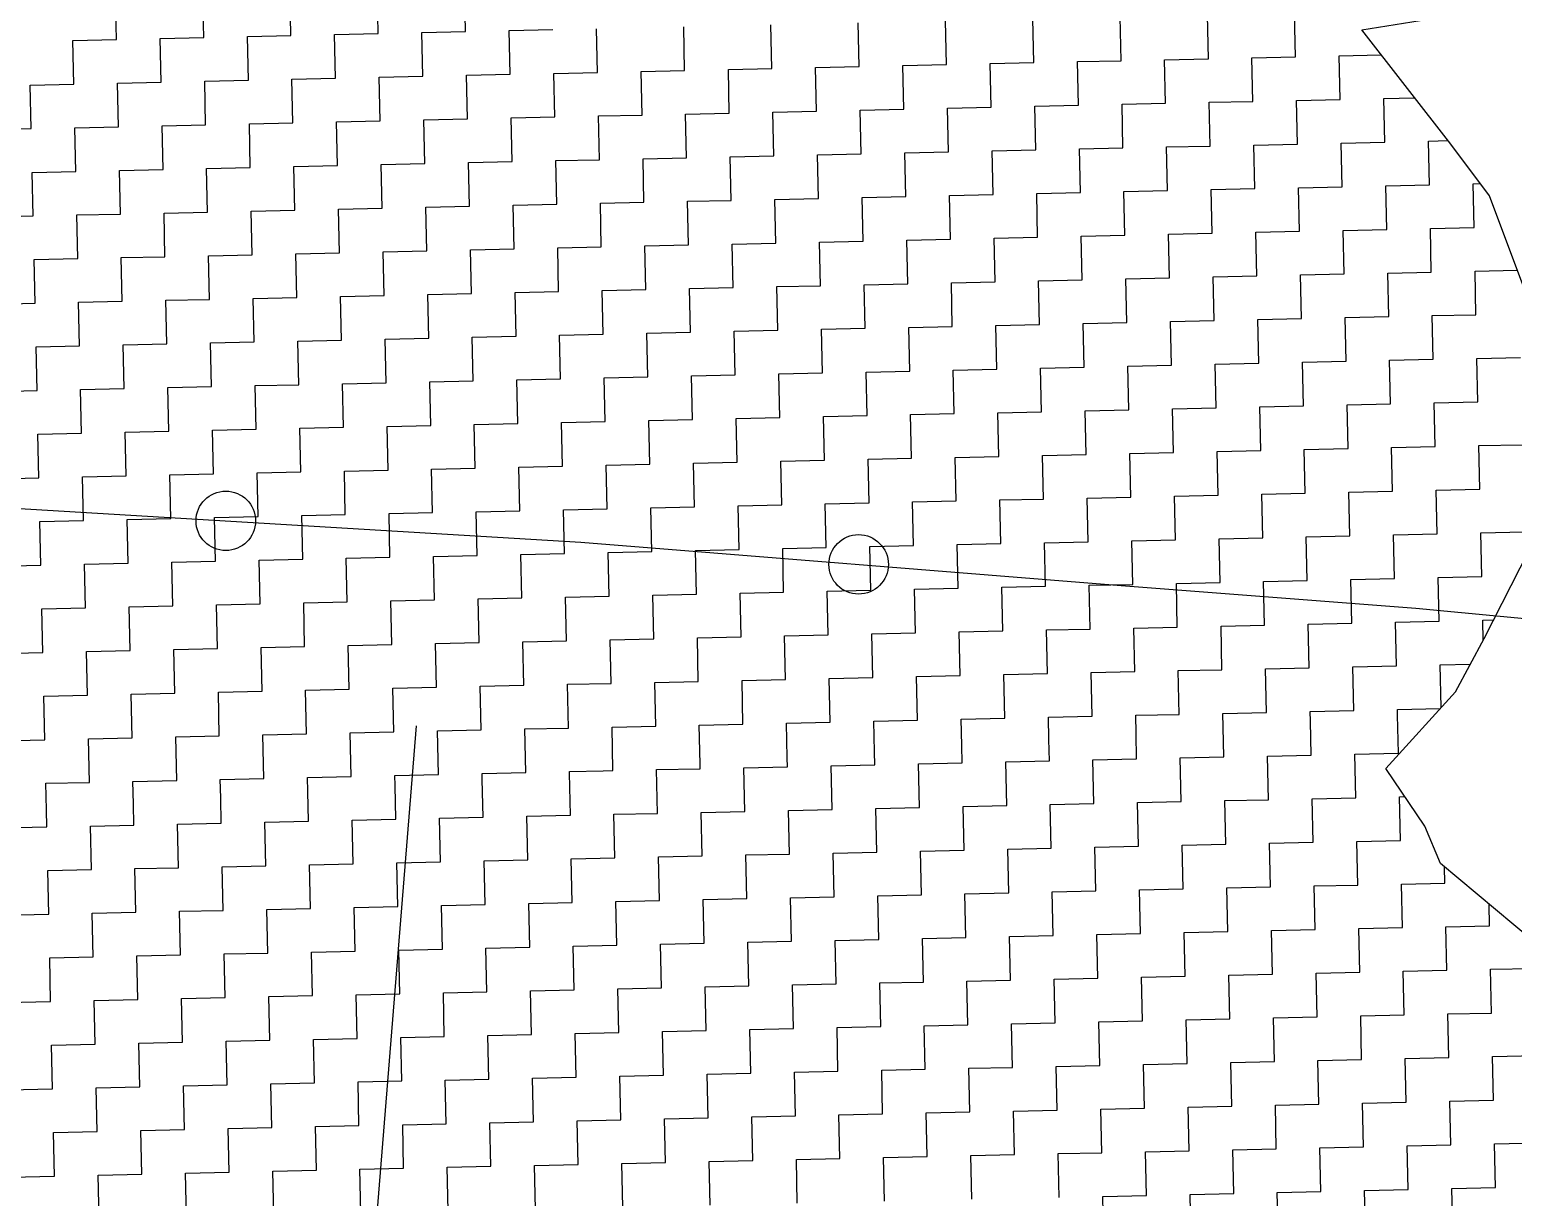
# Model space of a CAD drawing. Header units: metres. Extents: x 281463 to 283423, y 2096851 to 2099007.
# Drawn here: x 282570.1 to 282778.6, y 2097641.9 to 2097806 of the extents above; entities that cross this region are included whole.
import ezdxf

# ---------------------------------------------------------------- set-up
doc = ezdxf.new("R2010")
doc.units = ezdxf.units.M
doc.layers.add('POLY_HATCH', color=12, linetype='Continuous')
doc.layers.add('POLY_PARCEL', color=6, linetype='Continuous')

msp = doc.modelspace()

# ---------------------------------------------------------------- linework, layer by layer
msp.add_lwpolyline([(282607.57, 2097498.37), (282624.51, 2097708.14)])
for centre in [(282597.69, 2097736.94), (282686.63, 2097730.82)]:
    msp.add_circle(centre, 4.18)
at = {"layer": 'POLY_HATCH', "linetype": 'Continuous'}
for p, q in [((282582.32, 2097804.58), (282582.19, 2097810.72)), ((282594.59, 2097804.86), (282594.45, 2097810.99)), ((282606.85, 2097805.13), (282606.72, 2097811.27)), ((282619.12, 2097805.41), (282618.98, 2097811.54)), ((282631.39, 2097805.68), (282631.25, 2097811.81)), ((282735.78, 2097801.88), (282735.64, 2097808.01)), ((282748.04, 2097802.15), (282747.9, 2097808.28)), ((282637.52, 2097805.82), (282643.65, 2097805.96)), ((282637.65, 2097799.69), (282637.52, 2097805.82)), ((282649.92, 2097799.96), (282649.78, 2097806.09)), ((282662.18, 2097800.23), (282662.05, 2097806.37)), ((282674.45, 2097800.51), (282674.31, 2097806.64)), ((282686.71, 2097800.78), (282686.58, 2097806.91)), ((282698.98, 2097801.06), (282698.84, 2097807.19)), ((282711.25, 2097801.33), (282711.11, 2097807.46)), ((282723.51, 2097801.6), (282723.37, 2097807.74)), ((282576.19, 2097804.45), (282582.32, 2097804.58)), ((282576.33, 2097798.32), (282576.19, 2097804.45)), ((282588.46, 2097804.72), (282594.59, 2097804.86)), ((282588.59, 2097798.59), (282588.46, 2097804.72)), ((282600.72, 2097805), (282606.85, 2097805.13)), ((282600.86, 2097798.86), (282600.72, 2097805)), ((282612.99, 2097805.27), (282619.12, 2097805.41)), ((282613.12, 2097799.14), (282612.99, 2097805.27)), ((282625.25, 2097805.54), (282631.39, 2097805.68)), ((282625.39, 2097799.41), (282625.25, 2097805.54)), ((282717.38, 2097801.47), (282723.51, 2097801.6)), ((282729.64, 2097801.74), (282735.78, 2097801.88)), ((282729.78, 2097795.61), (282729.64, 2097801.74)), ((282741.91, 2097802.02), (282748.04, 2097802.15)), ((282742.04, 2097795.88), (282741.91, 2097802.02)), ((282754.17, 2097802.29), (282760.08, 2097802.42)), ((282754.31, 2097796.16), (282754.17, 2097802.29)), ((282631.52, 2097799.55), (282637.65, 2097799.69)), ((282631.66, 2097793.42), (282631.52, 2097799.55)), ((282643.79, 2097799.82), (282649.92, 2097799.96)), ((282643.92, 2097793.69), (282643.79, 2097799.82)), ((282656.05, 2097800.1), (282662.18, 2097800.23)), ((282656.19, 2097793.96), (282656.05, 2097800.1)), ((282668.32, 2097800.37), (282674.45, 2097800.51)), ((282668.45, 2097794.24), (282668.32, 2097800.37)), ((282680.58, 2097800.65), (282686.71, 2097800.78)), ((282680.72, 2097794.51), (282680.58, 2097800.65)), ((282692.85, 2097800.92), (282698.98, 2097801.06)), ((282692.98, 2097794.79), (282692.85, 2097800.92)), ((282705.11, 2097801.19), (282711.25, 2097801.33)), ((282705.25, 2097795.06), (282705.11, 2097801.19)), ((282717.51, 2097795.33), (282717.38, 2097801.47)), ((282570.2, 2097798.18), (282576.33, 2097798.32)), ((282570.33, 2097792.05), (282570.2, 2097798.18)), ((282582.46, 2097798.45), (282588.59, 2097798.59)), ((282582.6, 2097792.32), (282582.46, 2097798.45)), ((282594.73, 2097798.73), (282600.86, 2097798.86)), ((282594.86, 2097792.59), (282594.73, 2097798.73)), ((282606.99, 2097799), (282613.12, 2097799.14)), ((282607.13, 2097792.87), (282606.99, 2097799)), ((282619.26, 2097799.27), (282625.39, 2097799.41)), ((282619.39, 2097793.14), (282619.26, 2097799.27)), ((282711.38, 2097795.2), (282717.51, 2097795.33)), ((282723.65, 2097795.47), (282729.78, 2097795.61)), ((282723.78, 2097789.34), (282723.65, 2097795.47)), ((282735.91, 2097795.75), (282742.04, 2097795.88)), ((282736.05, 2097789.61), (282735.91, 2097795.75)), ((282748.18, 2097796.02), (282754.31, 2097796.16)), ((282748.31, 2097789.89), (282748.18, 2097796.02)), ((282760.44, 2097796.29), (282764.77, 2097796.39)), ((282760.58, 2097790.16), (282760.44, 2097796.29)), ((282625.53, 2097793.28), (282631.66, 2097793.42)), ((282625.66, 2097787.15), (282625.53, 2097793.28)), ((282637.79, 2097793.55), (282643.92, 2097793.69)), ((282637.93, 2097787.42), (282637.79, 2097793.55)), ((282650.06, 2097793.83), (282656.19, 2097793.96)), ((282650.19, 2097787.69), (282650.06, 2097793.83)), ((282662.32, 2097794.1), (282668.45, 2097794.24)), ((282662.46, 2097787.97), (282662.32, 2097794.1)), ((282674.59, 2097794.38), (282680.72, 2097794.51)), ((282674.72, 2097788.24), (282674.59, 2097794.38)), ((282686.85, 2097794.65), (282692.98, 2097794.79)), ((282686.99, 2097788.52), (282686.85, 2097794.65)), ((282699.12, 2097794.92), (282705.25, 2097795.06)), ((282699.25, 2097788.79), (282699.12, 2097794.92)), ((282711.52, 2097789.07), (282711.38, 2097795.2)), ((282564.2, 2097791.91), (282570.33, 2097792.05)), ((282576.47, 2097792.18), (282582.6, 2097792.32)), ((282576.6, 2097786.05), (282576.47, 2097792.18)), ((282588.73, 2097792.46), (282594.86, 2097792.59)), ((282588.87, 2097786.32), (282588.73, 2097792.46)), ((282601, 2097792.73), (282607.13, 2097792.87)), ((282601.13, 2097786.6), (282601, 2097792.73)), ((282613.26, 2097793.01), (282619.39, 2097793.14)), ((282613.4, 2097786.87), (282613.26, 2097793.01)), ((282717.65, 2097789.2), (282723.78, 2097789.34)), ((282717.79, 2097783.07), (282717.65, 2097789.2)), ((282729.92, 2097789.48), (282736.05, 2097789.61)), ((282730.05, 2097783.34), (282729.92, 2097789.48)), ((282742.18, 2097789.75), (282748.31, 2097789.89)), ((282742.32, 2097783.62), (282742.18, 2097789.75)), ((282754.45, 2097790.02), (282760.58, 2097790.16)), ((282754.58, 2097783.89), (282754.45, 2097790.02)), ((282766.71, 2097790.3), (282769.46, 2097790.36)), ((282766.85, 2097784.17), (282766.71, 2097790.3)), ((282619.53, 2097787.01), (282625.66, 2097787.15)), ((282619.67, 2097780.88), (282619.53, 2097787.01)), ((282631.8, 2097787.28), (282637.93, 2097787.42)), ((282631.93, 2097781.15), (282631.8, 2097787.28)), ((282644.06, 2097787.56), (282650.19, 2097787.69)), ((282644.2, 2097781.43), (282644.06, 2097787.56)), ((282656.33, 2097787.83), (282662.46, 2097787.97)), ((282656.46, 2097781.7), (282656.33, 2097787.83)), ((282668.59, 2097788.11), (282674.72, 2097788.24)), ((282668.73, 2097781.97), (282668.59, 2097788.11)), ((282680.86, 2097788.38), (282686.99, 2097788.52)), ((282680.99, 2097782.25), (282680.86, 2097788.38)), ((282693.12, 2097788.65), (282699.25, 2097788.79)), ((282693.26, 2097782.52), (282693.12, 2097788.65)), ((282705.39, 2097788.93), (282711.52, 2097789.07)), ((282705.52, 2097782.8), (282705.39, 2097788.93)), ((282570.47, 2097785.91), (282576.6, 2097786.05)), ((282570.61, 2097779.78), (282570.47, 2097785.91)), ((282582.74, 2097786.19), (282588.87, 2097786.32)), ((282582.87, 2097780.05), (282582.74, 2097786.19)), ((282595, 2097786.46), (282601.13, 2097786.6)), ((282595.14, 2097780.33), (282595, 2097786.46)), ((282607.27, 2097786.74), (282613.4, 2097786.87)), ((282607.4, 2097780.6), (282607.27, 2097786.74)), ((282711.66, 2097782.93), (282717.79, 2097783.07)), ((282711.79, 2097776.8), (282711.66, 2097782.93)), ((282723.92, 2097783.21), (282730.05, 2097783.34)), ((282724.06, 2097777.07), (282723.92, 2097783.21)), ((282736.19, 2097783.48), (282742.32, 2097783.62)), ((282736.32, 2097777.35), (282736.19, 2097783.48)), ((282748.45, 2097783.75), (282754.58, 2097783.89)), ((282748.59, 2097777.62), (282748.45, 2097783.75)), ((282760.72, 2097784.03), (282766.85, 2097784.17)), ((282760.85, 2097777.9), (282760.72, 2097784.03)), ((282772.98, 2097784.3), (282773.99, 2097784.33)), ((282773.12, 2097778.17), (282772.98, 2097784.3)), ((282613.54, 2097780.74), (282619.67, 2097780.88)), ((282613.67, 2097774.61), (282613.54, 2097780.74)), ((282625.8, 2097781.01), (282631.93, 2097781.15)), ((282625.94, 2097774.88), (282625.8, 2097781.01)), ((282638.07, 2097781.29), (282644.2, 2097781.43)), ((282638.2, 2097775.16), (282638.07, 2097781.29)), ((282650.33, 2097781.56), (282656.46, 2097781.7)), ((282650.47, 2097775.43), (282650.33, 2097781.56)), ((282662.6, 2097781.84), (282668.73, 2097781.97)), ((282662.73, 2097775.7), (282662.6, 2097781.84)), ((282674.86, 2097782.11), (282680.99, 2097782.25)), ((282675, 2097775.98), (282674.86, 2097782.11)), ((282687.13, 2097782.38), (282693.26, 2097782.52)), ((282687.26, 2097776.25), (282687.13, 2097782.38)), ((282699.39, 2097782.66), (282705.52, 2097782.8)), ((282699.53, 2097776.53), (282699.39, 2097782.66)), ((282564.48, 2097779.64), (282570.61, 2097779.78)), ((282576.74, 2097779.92), (282582.87, 2097780.05)), ((282576.88, 2097773.79), (282576.74, 2097779.92)), ((282589.01, 2097780.19), (282595.14, 2097780.33)), ((282589.14, 2097774.06), (282589.01, 2097780.19)), ((282601.27, 2097780.47), (282607.4, 2097780.6)), ((282601.41, 2097774.33), (282601.27, 2097780.47)), ((282705.66, 2097776.66), (282711.79, 2097776.8)), ((282705.8, 2097770.53), (282705.66, 2097776.66)), ((282717.93, 2097776.94), (282724.06, 2097777.07)), ((282718.06, 2097770.8), (282717.93, 2097776.94)), ((282730.19, 2097777.21), (282736.32, 2097777.35)), ((282730.33, 2097771.08), (282730.19, 2097777.21)), ((282742.46, 2097777.49), (282748.59, 2097777.62)), ((282742.59, 2097771.35), (282742.46, 2097777.49)), ((282754.72, 2097777.76), (282760.85, 2097777.9)), ((282754.86, 2097771.63), (282754.72, 2097777.76)), ((282766.99, 2097778.03), (282773.12, 2097778.17)), ((282767.12, 2097771.9), (282766.99, 2097778.03)), ((282607.54, 2097774.47), (282613.67, 2097774.61)), ((282619.81, 2097774.74), (282625.94, 2097774.88)), ((282619.94, 2097768.61), (282619.81, 2097774.74)), ((282632.07, 2097775.02), (282638.2, 2097775.16)), ((282632.21, 2097768.89), (282632.07, 2097775.02)), ((282644.34, 2097775.29), (282650.47, 2097775.43)), ((282644.47, 2097769.16), (282644.34, 2097775.29)), ((282656.6, 2097775.57), (282662.73, 2097775.7)), ((282656.74, 2097769.43), (282656.6, 2097775.57)), ((282668.87, 2097775.84), (282675, 2097775.98)), ((282669, 2097769.71), (282668.87, 2097775.84)), ((282681.13, 2097776.11), (282687.26, 2097776.25)), ((282681.27, 2097769.98), (282681.13, 2097776.11)), ((282693.4, 2097776.39), (282699.53, 2097776.53)), ((282693.53, 2097770.26), (282693.4, 2097776.39)), ((282570.74, 2097773.65), (282576.88, 2097773.79)), ((282570.88, 2097767.52), (282570.74, 2097773.65)), ((282583.01, 2097773.92), (282589.14, 2097774.06)), ((282583.15, 2097767.79), (282583.01, 2097773.92)), ((282595.28, 2097774.2), (282601.41, 2097774.33)), ((282595.41, 2097768.06), (282595.28, 2097774.2)), ((282607.68, 2097768.34), (282607.54, 2097774.47)), ((282699.67, 2097770.39), (282705.8, 2097770.53)), ((282699.8, 2097764.26), (282699.67, 2097770.39)), ((282711.93, 2097770.67), (282718.06, 2097770.8)), ((282712.07, 2097764.53), (282711.93, 2097770.67)), ((282724.2, 2097770.94), (282730.33, 2097771.08)), ((282724.33, 2097764.81), (282724.2, 2097770.94)), ((282736.46, 2097771.22), (282742.59, 2097771.35)), ((282736.6, 2097765.08), (282736.46, 2097771.22)), ((282748.73, 2097771.49), (282754.86, 2097771.63)), ((282748.86, 2097765.36), (282748.73, 2097771.49)), ((282760.99, 2097771.76), (282767.12, 2097771.9)), ((282761.13, 2097765.63), (282760.99, 2097771.76)), ((282773.26, 2097772.04), (282779.18, 2097772.17)), ((282773.39, 2097765.91), (282773.26, 2097772.04)), ((282601.54, 2097768.2), (282607.68, 2097768.34)), ((282613.81, 2097768.47), (282619.94, 2097768.61)), ((282613.95, 2097762.34), (282613.81, 2097768.47)), ((282626.07, 2097768.75), (282632.21, 2097768.89)), ((282626.21, 2097762.62), (282626.07, 2097768.75)), ((282638.34, 2097769.02), (282644.47, 2097769.16)), ((282638.48, 2097762.89), (282638.34, 2097769.02)), ((282650.6, 2097769.3), (282656.74, 2097769.43)), ((282650.74, 2097763.16), (282650.6, 2097769.3)), ((282662.87, 2097769.57), (282669, 2097769.71)), ((282663.01, 2097763.44), (282662.87, 2097769.57)), ((282675.14, 2097769.85), (282681.27, 2097769.98)), ((282675.27, 2097763.71), (282675.14, 2097769.85)), ((282687.4, 2097770.12), (282693.53, 2097770.26)), ((282687.54, 2097763.99), (282687.4, 2097770.12)), ((282564.75, 2097767.38), (282570.88, 2097767.52)), ((282577.01, 2097767.65), (282583.15, 2097767.79)), ((282577.15, 2097761.52), (282577.01, 2097767.65)), ((282589.28, 2097767.93), (282595.41, 2097768.06)), ((282589.42, 2097761.79), (282589.28, 2097767.93)), ((282601.68, 2097762.07), (282601.54, 2097768.2)), ((282693.67, 2097764.12), (282699.8, 2097764.26)), ((282693.81, 2097757.99), (282693.67, 2097764.12)), ((282705.93, 2097764.4), (282712.07, 2097764.53)), ((282706.07, 2097758.27), (282705.93, 2097764.4)), ((282718.2, 2097764.67), (282724.33, 2097764.81)), ((282718.34, 2097758.54), (282718.2, 2097764.67)), ((282730.46, 2097764.95), (282736.6, 2097765.08)), ((282730.6, 2097758.81), (282730.46, 2097764.95)), ((282742.73, 2097765.22), (282748.86, 2097765.36)), ((282742.87, 2097759.09), (282742.73, 2097765.22)), ((282755, 2097765.49), (282761.13, 2097765.63)), ((282755.13, 2097759.36), (282755, 2097765.49)), ((282767.26, 2097765.77), (282773.39, 2097765.91)), ((282767.4, 2097759.64), (282767.26, 2097765.77)), ((282595.55, 2097761.93), (282601.68, 2097762.07)), ((282607.81, 2097762.21), (282613.95, 2097762.34)), ((282607.95, 2097756.07), (282607.81, 2097762.21)), ((282620.08, 2097762.48), (282626.21, 2097762.62)), ((282620.22, 2097756.35), (282620.08, 2097762.48)), ((282632.34, 2097762.75), (282638.48, 2097762.89)), ((282632.48, 2097756.62), (282632.34, 2097762.75)), ((282644.61, 2097763.03), (282650.74, 2097763.16)), ((282644.75, 2097756.9), (282644.61, 2097763.03)), ((282656.87, 2097763.3), (282663.01, 2097763.44)), ((282657.01, 2097757.17), (282656.87, 2097763.3)), ((282669.14, 2097763.58), (282675.27, 2097763.71)), ((282669.28, 2097757.44), (282669.14, 2097763.58)), ((282681.4, 2097763.85), (282687.54, 2097763.99)), ((282681.54, 2097757.72), (282681.4, 2097763.85)), ((282571.02, 2097761.38), (282577.15, 2097761.52)), ((282571.16, 2097755.25), (282571.02, 2097761.38)), ((282583.28, 2097761.66), (282589.42, 2097761.79)), ((282583.42, 2097755.52), (282583.28, 2097761.66)), ((282595.69, 2097755.8), (282595.55, 2097761.93)), ((282773.53, 2097759.77), (282779.66, 2097759.91)), ((282687.67, 2097757.85), (282693.81, 2097757.99)), ((282687.81, 2097751.72), (282687.67, 2097757.85)), ((282699.94, 2097758.13), (282706.07, 2097758.27)), ((282700.08, 2097752), (282699.94, 2097758.13)), ((282712.2, 2097758.4), (282718.34, 2097758.54)), ((282712.34, 2097752.27), (282712.2, 2097758.4)), ((282724.47, 2097758.68), (282730.6, 2097758.81)), ((282724.61, 2097752.54), (282724.47, 2097758.68)), ((282736.73, 2097758.95), (282742.87, 2097759.09)), ((282736.87, 2097752.82), (282736.73, 2097758.95)), ((282749, 2097759.22), (282755.13, 2097759.36)), ((282749.14, 2097753.09), (282749, 2097759.22)), ((282761.26, 2097759.5), (282767.4, 2097759.64)), ((282761.4, 2097753.37), (282761.26, 2097759.5)), ((282773.67, 2097753.64), (282773.53, 2097759.77)), ((282589.55, 2097755.66), (282595.69, 2097755.8)), ((282601.82, 2097755.94), (282607.95, 2097756.07)), ((282601.96, 2097749.8), (282601.82, 2097755.94)), ((282614.08, 2097756.21), (282620.22, 2097756.35)), ((282614.22, 2097750.08), (282614.08, 2097756.21)), ((282626.35, 2097756.48), (282632.48, 2097756.62)), ((282626.49, 2097750.35), (282626.35, 2097756.48)), ((282638.61, 2097756.76), (282644.75, 2097756.9)), ((282638.75, 2097750.63), (282638.61, 2097756.76)), ((282650.88, 2097757.03), (282657.01, 2097757.17)), ((282651.02, 2097750.9), (282650.88, 2097757.03)), ((282663.14, 2097757.31), (282669.28, 2097757.44)), ((282663.28, 2097751.17), (282663.14, 2097757.31)), ((282675.41, 2097757.58), (282681.54, 2097757.72)), ((282675.55, 2097751.45), (282675.41, 2097757.58)), ((282565.02, 2097755.11), (282571.16, 2097755.25)), ((282577.29, 2097755.39), (282583.42, 2097755.52)), ((282577.43, 2097749.26), (282577.29, 2097755.39)), ((282589.69, 2097749.53), (282589.55, 2097755.66)), ((282767.53, 2097753.5), (282773.67, 2097753.64)), ((282681.68, 2097751.58), (282687.81, 2097751.72)), ((282681.82, 2097745.45), (282681.68, 2097751.58)), ((282693.94, 2097751.86), (282700.08, 2097752)), ((282694.08, 2097745.73), (282693.94, 2097751.86)), ((282706.21, 2097752.13), (282712.34, 2097752.27)), ((282706.35, 2097746), (282706.21, 2097752.13)), ((282718.47, 2097752.41), (282724.61, 2097752.54)), ((282718.61, 2097746.27), (282718.47, 2097752.41)), ((282730.74, 2097752.68), (282736.87, 2097752.82)), ((282730.88, 2097746.55), (282730.74, 2097752.68)), ((282743, 2097752.96), (282749.14, 2097753.09)), ((282743.14, 2097746.82), (282743, 2097752.96)), ((282755.27, 2097753.23), (282761.4, 2097753.37)), ((282755.41, 2097747.1), (282755.27, 2097753.23)), ((282767.67, 2097747.37), (282767.53, 2097753.5)), ((282583.56, 2097749.39), (282589.69, 2097749.53)), ((282595.82, 2097749.67), (282601.96, 2097749.8)), ((282595.96, 2097743.53), (282595.82, 2097749.67)), ((282608.09, 2097749.94), (282614.22, 2097750.08)), ((282608.23, 2097743.81), (282608.09, 2097749.94)), ((282620.35, 2097750.21), (282626.49, 2097750.35)), ((282620.49, 2097744.08), (282620.35, 2097750.21)), ((282632.62, 2097750.49), (282638.75, 2097750.63)), ((282632.76, 2097744.36), (282632.62, 2097750.49)), ((282644.88, 2097750.76), (282651.02, 2097750.9)), ((282645.02, 2097744.63), (282644.88, 2097750.76)), ((282657.15, 2097751.04), (282663.28, 2097751.17)), ((282657.29, 2097744.9), (282657.15, 2097751.04)), ((282669.41, 2097751.31), (282675.55, 2097751.45)), ((282669.55, 2097745.18), (282669.41, 2097751.31)), ((282571.29, 2097749.12), (282577.43, 2097749.26)), ((282571.43, 2097742.99), (282571.29, 2097749.12)), ((282583.7, 2097743.26), (282583.56, 2097749.39)), ((282773.8, 2097747.51), (282779.94, 2097747.64)), ((282773.94, 2097741.38), (282773.8, 2097747.51)), ((282675.68, 2097745.32), (282681.82, 2097745.45)), ((282675.82, 2097739.18), (282675.68, 2097745.32)), ((282687.95, 2097745.59), (282694.08, 2097745.73)), ((282688.09, 2097739.46), (282687.95, 2097745.59)), ((282700.21, 2097745.86), (282706.35, 2097746)), ((282700.35, 2097739.73), (282700.21, 2097745.86)), ((282712.48, 2097746.14), (282718.61, 2097746.27)), ((282712.62, 2097740), (282712.48, 2097746.14)), ((282724.74, 2097746.41), (282730.88, 2097746.55)), ((282724.88, 2097740.28), (282724.74, 2097746.41)), ((282737.01, 2097746.69), (282743.14, 2097746.82)), ((282737.15, 2097740.55), (282737.01, 2097746.69)), ((282749.27, 2097746.96), (282755.41, 2097747.1)), ((282749.41, 2097740.83), (282749.27, 2097746.96)), ((282761.54, 2097747.23), (282767.67, 2097747.37)), ((282761.68, 2097741.1), (282761.54, 2097747.23)), ((282577.56, 2097743.12), (282583.7, 2097743.26)), ((282589.83, 2097743.4), (282595.96, 2097743.53)), ((282589.96, 2097737.26), (282589.83, 2097743.4)), ((282602.09, 2097743.67), (282608.23, 2097743.81)), ((282602.23, 2097737.54), (282602.09, 2097743.67)), ((282614.36, 2097743.94), (282620.49, 2097744.08)), ((282614.49, 2097737.81), (282614.36, 2097743.94)), ((282626.62, 2097744.22), (282632.76, 2097744.36)), ((282626.76, 2097738.09), (282626.62, 2097744.22)), ((282638.89, 2097744.49), (282645.02, 2097744.63)), ((282639.03, 2097738.36), (282638.89, 2097744.49)), ((282651.15, 2097744.77), (282657.29, 2097744.9)), ((282651.29, 2097738.63), (282651.15, 2097744.77)), ((282663.42, 2097745.04), (282669.55, 2097745.18)), ((282663.56, 2097738.91), (282663.42, 2097745.04)), ((282565.3, 2097742.85), (282571.43, 2097742.99)), ((282577.7, 2097736.99), (282577.56, 2097743.12)), ((282767.81, 2097741.24), (282773.94, 2097741.38)), ((282767.95, 2097735.11), (282767.81, 2097741.24)), ((282669.69, 2097739.05), (282675.82, 2097739.18)), ((282669.82, 2097732.91), (282669.69, 2097739.05)), ((282681.95, 2097739.32), (282688.09, 2097739.46)), ((282682.09, 2097733.19), (282681.95, 2097739.32)), ((282694.22, 2097739.59), (282700.35, 2097739.73)), ((282694.35, 2097733.46), (282694.22, 2097739.59)), ((282706.48, 2097739.87), (282712.62, 2097740)), ((282706.62, 2097733.74), (282706.48, 2097739.87)), ((282718.75, 2097740.14), (282724.88, 2097740.28)), ((282718.89, 2097734.01), (282718.75, 2097740.14)), ((282731.01, 2097740.42), (282737.15, 2097740.55)), ((282731.15, 2097734.28), (282731.01, 2097740.42)), ((282743.28, 2097740.69), (282749.41, 2097740.83)), ((282743.42, 2097734.56), (282743.28, 2097740.69)), ((282755.54, 2097740.96), (282761.68, 2097741.1)), ((282755.68, 2097734.83), (282755.54, 2097740.96)), ((282571.57, 2097736.85), (282577.7, 2097736.99)), ((282583.83, 2097737.13), (282589.96, 2097737.26)), ((282583.97, 2097730.99), (282583.83, 2097737.13)), ((282596.1, 2097737.4), (282602.23, 2097737.54)), ((282596.23, 2097731.27), (282596.1, 2097737.4)), ((282608.36, 2097737.68), (282614.49, 2097737.81)), ((282608.5, 2097731.54), (282608.36, 2097737.68)), ((282620.63, 2097737.95), (282626.76, 2097738.09)), ((282620.76, 2097731.82), (282620.63, 2097737.95)), ((282632.89, 2097738.22), (282639.03, 2097738.36)), ((282633.03, 2097732.09), (282632.89, 2097738.22)), ((282645.16, 2097738.5), (282651.29, 2097738.63)), ((282645.29, 2097732.36), (282645.16, 2097738.5)), ((282657.42, 2097738.77), (282663.56, 2097738.91)), ((282657.56, 2097732.64), (282657.42, 2097738.77)), ((282571.7, 2097730.72), (282571.57, 2097736.85)), ((282761.81, 2097734.97), (282767.95, 2097735.11)), ((282761.95, 2097728.84), (282761.81, 2097734.97)), ((282774.08, 2097735.24), (282780.21, 2097735.38)), ((282774.21, 2097729.11), (282774.08, 2097735.24)), ((282663.69, 2097732.78), (282669.82, 2097732.91)), ((282675.96, 2097733.05), (282682.09, 2097733.19)), ((282676.09, 2097726.92), (282675.96, 2097733.05)), ((282688.22, 2097733.32), (282694.35, 2097733.46)), ((282688.36, 2097727.19), (282688.22, 2097733.32)), ((282700.49, 2097733.6), (282706.62, 2097733.74)), ((282700.62, 2097727.47), (282700.49, 2097733.6)), ((282712.75, 2097733.87), (282718.89, 2097734.01)), ((282712.89, 2097727.74), (282712.75, 2097733.87)), ((282725.02, 2097734.15), (282731.15, 2097734.28)), ((282725.15, 2097728.01), (282725.02, 2097734.15)), ((282737.28, 2097734.42), (282743.42, 2097734.56)), ((282737.42, 2097728.29), (282737.28, 2097734.42)), ((282749.55, 2097734.69), (282755.68, 2097734.83)), ((282749.68, 2097728.56), (282749.55, 2097734.69)), ((282565.57, 2097730.58), (282571.7, 2097730.72)), ((282577.84, 2097730.86), (282583.97, 2097730.99)), ((282577.97, 2097724.72), (282577.84, 2097730.86)), ((282590.1, 2097731.13), (282596.23, 2097731.27)), ((282590.24, 2097725), (282590.1, 2097731.13)), ((282602.37, 2097731.41), (282608.5, 2097731.54)), ((282602.5, 2097725.27), (282602.37, 2097731.41)), ((282614.63, 2097731.68), (282620.76, 2097731.82)), ((282614.77, 2097725.55), (282614.63, 2097731.68)), ((282626.9, 2097731.95), (282633.03, 2097732.09)), ((282627.03, 2097725.82), (282626.9, 2097731.95)), ((282639.16, 2097732.23), (282645.29, 2097732.36)), ((282639.3, 2097726.1), (282639.16, 2097732.23)), ((282651.43, 2097732.5), (282657.56, 2097732.64)), ((282651.56, 2097726.37), (282651.43, 2097732.5)), ((282663.83, 2097726.64), (282663.69, 2097732.78)), ((282755.82, 2097728.7), (282761.95, 2097728.84)), ((282755.95, 2097722.57), (282755.82, 2097728.7)), ((282768.08, 2097728.97), (282774.21, 2097729.11)), ((282768.22, 2097722.84), (282768.08, 2097728.97)), ((282657.7, 2097726.51), (282663.83, 2097726.64)), ((282669.96, 2097726.78), (282676.09, 2097726.92)), ((282670.1, 2097720.65), (282669.96, 2097726.78)), ((282682.23, 2097727.05), (282688.36, 2097727.19)), ((282682.36, 2097720.92), (282682.23, 2097727.05)), ((282694.49, 2097727.33), (282700.62, 2097727.47)), ((282694.63, 2097721.2), (282694.49, 2097727.33)), ((282706.76, 2097727.6), (282712.89, 2097727.74)), ((282706.89, 2097721.47), (282706.76, 2097727.6)), ((282719.02, 2097727.88), (282725.15, 2097728.01)), ((282719.16, 2097721.74), (282719.02, 2097727.88)), ((282731.29, 2097728.15), (282737.42, 2097728.29)), ((282731.42, 2097722.02), (282731.29, 2097728.15)), ((282743.55, 2097728.42), (282749.68, 2097728.56)), ((282743.69, 2097722.29), (282743.55, 2097728.42)), ((282571.84, 2097724.59), (282577.97, 2097724.72)), ((282571.98, 2097718.46), (282571.84, 2097724.59)), ((282584.11, 2097724.86), (282590.24, 2097725)), ((282584.24, 2097718.73), (282584.11, 2097724.86)), ((282596.37, 2097725.14), (282602.5, 2097725.27)), ((282596.51, 2097719), (282596.37, 2097725.14)), ((282608.64, 2097725.41), (282614.77, 2097725.55)), ((282608.77, 2097719.28), (282608.64, 2097725.41)), ((282620.9, 2097725.68), (282627.03, 2097725.82)), ((282621.04, 2097719.55), (282620.9, 2097725.68)), ((282633.17, 2097725.96), (282639.3, 2097726.1)), ((282633.3, 2097719.83), (282633.17, 2097725.96)), ((282645.43, 2097726.23), (282651.56, 2097726.37)), ((282645.57, 2097720.1), (282645.43, 2097726.23)), ((282657.83, 2097720.37), (282657.7, 2097726.51)), ((282749.82, 2097722.43), (282755.95, 2097722.57)), ((282749.96, 2097716.3), (282749.82, 2097722.43)), ((282762.09, 2097722.7), (282768.22, 2097722.84)), ((282762.22, 2097716.57), (282762.09, 2097722.7)), ((282774.35, 2097722.98), (282775.89, 2097723.01)), ((282774.42, 2097720.13), (282774.35, 2097722.98)), ((282651.7, 2097720.24), (282657.83, 2097720.37)), ((282663.97, 2097720.51), (282670.1, 2097720.65)), ((282664.1, 2097714.38), (282663.97, 2097720.51)), ((282676.23, 2097720.79), (282682.36, 2097720.92)), ((282676.37, 2097714.65), (282676.23, 2097720.79)), ((282688.5, 2097721.06), (282694.63, 2097721.2)), ((282688.63, 2097714.93), (282688.5, 2097721.06)), ((282700.76, 2097721.33), (282706.89, 2097721.47)), ((282700.9, 2097715.2), (282700.76, 2097721.33)), ((282713.03, 2097721.61), (282719.16, 2097721.74)), ((282713.16, 2097715.47), (282713.03, 2097721.61)), ((282725.29, 2097721.88), (282731.42, 2097722.02)), ((282725.43, 2097715.75), (282725.29, 2097721.88)), ((282737.56, 2097722.16), (282743.69, 2097722.29)), ((282737.69, 2097716.02), (282737.56, 2097722.16)), ((282565.85, 2097718.32), (282571.98, 2097718.46)), ((282578.11, 2097718.59), (282584.24, 2097718.73)), ((282578.25, 2097712.46), (282578.11, 2097718.59)), ((282590.38, 2097718.87), (282596.51, 2097719)), ((282590.51, 2097712.73), (282590.38, 2097718.87)), ((282602.64, 2097719.14), (282608.77, 2097719.28)), ((282602.78, 2097713.01), (282602.64, 2097719.14)), ((282614.91, 2097719.41), (282621.04, 2097719.55)), ((282615.04, 2097713.28), (282614.91, 2097719.41)), ((282627.17, 2097719.69), (282633.3, 2097719.83)), ((282627.31, 2097713.56), (282627.17, 2097719.69)), ((282639.44, 2097719.96), (282645.57, 2097720.1)), ((282639.57, 2097713.83), (282639.44, 2097719.96)), ((282651.84, 2097714.1), (282651.7, 2097720.24)), ((282743.83, 2097716.16), (282749.96, 2097716.3)), ((282743.96, 2097710.03), (282743.83, 2097716.16)), ((282756.09, 2097716.43), (282762.22, 2097716.57)), ((282756.23, 2097710.3), (282756.09, 2097716.43)), ((282768.36, 2097716.71), (282772.61, 2097716.8)), ((282768.49, 2097710.7), (282768.36, 2097716.71)), ((282645.71, 2097713.97), (282651.84, 2097714.1)), ((282657.97, 2097714.24), (282664.1, 2097714.38)), ((282658.11, 2097708.11), (282657.97, 2097714.24)), ((282670.24, 2097714.52), (282676.37, 2097714.65)), ((282670.37, 2097708.38), (282670.24, 2097714.52)), ((282682.5, 2097714.79), (282688.63, 2097714.93)), ((282682.64, 2097708.66), (282682.5, 2097714.79)), ((282694.77, 2097715.06), (282700.9, 2097715.2)), ((282694.9, 2097708.93), (282694.77, 2097715.06)), ((282707.03, 2097715.34), (282713.16, 2097715.47)), ((282707.17, 2097709.21), (282707.03, 2097715.34)), ((282719.3, 2097715.61), (282725.43, 2097715.75)), ((282719.43, 2097709.48), (282719.3, 2097715.61)), ((282731.56, 2097715.89), (282737.69, 2097716.02)), ((282731.7, 2097709.75), (282731.56, 2097715.89)), ((282572.12, 2097712.32), (282578.25, 2097712.46)), ((282572.25, 2097706.19), (282572.12, 2097712.32)), ((282584.38, 2097712.6), (282590.51, 2097712.73)), ((282584.52, 2097706.46), (282584.38, 2097712.6)), ((282596.65, 2097712.87), (282602.78, 2097713.01)), ((282596.78, 2097706.74), (282596.65, 2097712.87)), ((282608.91, 2097713.15), (282615.04, 2097713.28)), ((282609.05, 2097707.01), (282608.91, 2097713.15)), ((282621.18, 2097713.42), (282627.31, 2097713.56)), ((282621.31, 2097707.29), (282621.18, 2097713.42)), ((282633.44, 2097713.69), (282639.57, 2097713.83)), ((282633.58, 2097707.56), (282633.44, 2097713.69)), ((282645.84, 2097707.83), (282645.71, 2097713.97)), ((282737.83, 2097709.89), (282743.96, 2097710.03)), ((282737.87, 2097707.93), (282737.83, 2097709.89)), ((282750.1, 2097710.16), (282756.23, 2097710.3)), ((282750.13, 2097708.79), (282750.1, 2097710.16)), ((282762.36, 2097710.44), (282768.37, 2097710.57)), ((282762.38, 2097709.65), (282762.36, 2097710.44)), ((282639.71, 2097707.7), (282645.84, 2097707.83)), ((282651.98, 2097707.97), (282658.11, 2097708.11)), ((282652.11, 2097701.91), (282651.98, 2097707.97)), ((282664.24, 2097708.25), (282670.37, 2097708.38)), ((282664.36, 2097702.77), (282664.24, 2097708.25)), ((282676.51, 2097708.52), (282682.64, 2097708.66)), ((282676.61, 2097703.63), (282676.51, 2097708.52)), ((282688.77, 2097708.79), (282694.9, 2097708.93)), ((282688.87, 2097704.49), (282688.77, 2097708.79)), ((282701.04, 2097709.07), (282707.17, 2097709.21)), ((282701.12, 2097705.35), (282701.04, 2097709.07)), ((282713.3, 2097709.34), (282719.43, 2097709.48)), ((282713.37, 2097706.21), (282713.3, 2097709.34)), ((282725.57, 2097709.62), (282731.7, 2097709.75)), ((282725.62, 2097707.07), (282725.57, 2097709.62)), ((282737.97, 2097703.76), (282737.87, 2097707.93)), ((282750.23, 2097704.03), (282750.13, 2097708.79)), ((282762.5, 2097704.31), (282762.38, 2097709.65)), ((282566.12, 2097706.05), (282572.25, 2097706.19)), ((282578.38, 2097706.33), (282584.52, 2097706.46)), ((282578.52, 2097700.19), (282578.38, 2097706.33)), ((282590.65, 2097706.6), (282596.78, 2097706.74)), ((282590.79, 2097700.47), (282590.65, 2097706.6)), ((282602.92, 2097706.88), (282609.05, 2097707.01)), ((282603.05, 2097700.74), (282602.92, 2097706.88)), ((282615.18, 2097707.15), (282621.31, 2097707.29)), ((282615.32, 2097701.02), (282615.18, 2097707.15)), ((282627.45, 2097707.42), (282633.58, 2097707.56)), ((282627.58, 2097701.29), (282627.45, 2097707.42)), ((282639.85, 2097701.57), (282639.71, 2097707.7)), ((282713.44, 2097703.21), (282713.37, 2097706.21)), ((282725.7, 2097703.48), (282725.62, 2097707.07)), ((282676.64, 2097702.39), (282676.61, 2097703.63)), ((282688.91, 2097702.66), (282688.87, 2097704.49)), ((282701.17, 2097702.94), (282701.12, 2097705.35)), ((282731.84, 2097703.62), (282737.97, 2097703.76)), ((282731.97, 2097697.49), (282731.84, 2097703.62)), ((282744.1, 2097703.89), (282750.23, 2097704.03)), ((282744.24, 2097697.76), (282744.1, 2097703.89)), ((282756.37, 2097704.17), (282762.5, 2097704.31)), ((282756.5, 2097698.04), (282756.37, 2097704.17)), ((282633.71, 2097701.43), (282639.85, 2097701.57)), ((282645.98, 2097701.7), (282650.74, 2097701.81)), ((282645.98, 2097701.47), (282645.98, 2097701.7)), ((282650.74, 2097701.81), (282652.11, 2097701.84)), ((282652.11, 2097701.84), (282652.11, 2097701.91)), ((282658.24, 2097701.98), (282664.38, 2097702.11)), ((282658.38, 2097695.84), (282658.24, 2097701.98)), ((282664.38, 2097702.11), (282664.36, 2097702.77)), ((282670.51, 2097702.25), (282676.64, 2097702.39)), ((282670.65, 2097696.12), (282670.51, 2097702.25)), ((282682.77, 2097702.52), (282688.91, 2097702.66)), ((282682.91, 2097696.39), (282682.77, 2097702.52)), ((282695.04, 2097702.8), (282701.17, 2097702.94)), ((282695.18, 2097696.67), (282695.04, 2097702.8)), ((282707.31, 2097703.07), (282713.44, 2097703.21)), ((282707.44, 2097696.94), (282707.31, 2097703.07)), ((282719.57, 2097703.35), (282725.7, 2097703.48)), ((282719.71, 2097697.21), (282719.57, 2097703.35)), ((282572.39, 2097700.06), (282578.52, 2097700.19)), ((282572.47, 2097696.31), (282572.39, 2097700.06)), ((282584.65, 2097700.33), (282590.79, 2097700.47)), ((282584.73, 2097697.17), (282584.65, 2097700.33)), ((282596.92, 2097700.61), (282603.05, 2097700.74)), ((282596.98, 2097698.03), (282596.92, 2097700.61)), ((282609.18, 2097700.88), (282615.32, 2097701.02)), ((282609.23, 2097698.89), (282609.18, 2097700.88)), ((282621.45, 2097701.15), (282627.58, 2097701.29)), ((282621.48, 2097699.75), (282621.45, 2097701.15)), ((282621.59, 2097695.02), (282621.48, 2097699.75)), ((282633.73, 2097700.61), (282633.71, 2097701.43)), ((282633.85, 2097695.3), (282633.73, 2097700.61)), ((282646.12, 2097695.57), (282645.98, 2097701.47)), ((282597.06, 2097694.47), (282596.98, 2097698.03)), ((282609.32, 2097694.75), (282609.23, 2097698.89)), ((282725.84, 2097697.35), (282731.97, 2097697.49)), ((282725.98, 2097691.22), (282725.84, 2097697.35)), ((282738.1, 2097697.63), (282744.24, 2097697.76)), ((282738.24, 2097691.49), (282738.1, 2097697.63)), ((282750.37, 2097697.9), (282756.5, 2097698.04)), ((282750.51, 2097691.77), (282750.37, 2097697.9)), ((282762.63, 2097698.17), (282763.39, 2097698.19)), ((282762.77, 2097692.04), (282762.63, 2097698.17)), ((282572.53, 2097693.93), (282572.47, 2097696.31)), ((282584.79, 2097694.2), (282584.73, 2097697.17)), ((282627.72, 2097695.16), (282633.85, 2097695.3)), ((282639.98, 2097695.43), (282646.12, 2097695.57)), ((282640.12, 2097689.3), (282639.98, 2097695.43)), ((282652.25, 2097695.71), (282658.38, 2097695.84)), ((282652.39, 2097689.57), (282652.25, 2097695.71)), ((282664.51, 2097695.98), (282670.65, 2097696.12)), ((282664.65, 2097689.85), (282664.51, 2097695.98)), ((282676.78, 2097696.25), (282682.91, 2097696.39)), ((282676.92, 2097690.12), (282676.78, 2097696.25)), ((282689.04, 2097696.53), (282695.18, 2097696.67)), ((282689.18, 2097690.4), (282689.04, 2097696.53)), ((282701.31, 2097696.8), (282707.44, 2097696.94)), ((282701.45, 2097690.67), (282701.31, 2097696.8)), ((282713.57, 2097697.08), (282719.71, 2097697.21)), ((282713.71, 2097690.94), (282713.57, 2097697.08)), ((282566.39, 2097693.79), (282572.53, 2097693.93)), ((282578.66, 2097694.06), (282584.79, 2097694.2)), ((282578.8, 2097687.93), (282578.66, 2097694.06)), ((282590.92, 2097694.34), (282597.06, 2097694.47)), ((282591.06, 2097688.2), (282590.92, 2097694.34)), ((282603.19, 2097694.61), (282609.32, 2097694.75)), ((282603.33, 2097688.48), (282603.19, 2097694.61)), ((282615.45, 2097694.88), (282621.59, 2097695.02)), ((282615.59, 2097688.75), (282615.45, 2097694.88)), ((282627.86, 2097689.03), (282627.72, 2097695.16)), ((282719.84, 2097691.08), (282725.98, 2097691.22)), ((282719.98, 2097684.95), (282719.84, 2097691.08)), ((282732.11, 2097691.36), (282738.24, 2097691.49)), ((282732.25, 2097685.22), (282732.11, 2097691.36)), ((282744.37, 2097691.63), (282750.51, 2097691.77)), ((282744.51, 2097685.5), (282744.37, 2097691.63)), ((282756.64, 2097691.9), (282762.77, 2097692.04)), ((282756.78, 2097685.77), (282756.64, 2097691.9)), ((282621.72, 2097688.89), (282627.86, 2097689.03)), ((282633.99, 2097689.16), (282640.12, 2097689.3)), ((282634.13, 2097683.03), (282633.99, 2097689.16)), ((282646.25, 2097689.44), (282652.39, 2097689.57)), ((282646.39, 2097683.3), (282646.25, 2097689.44)), ((282658.52, 2097689.71), (282664.65, 2097689.85)), ((282658.66, 2097683.58), (282658.52, 2097689.71)), ((282670.78, 2097689.99), (282676.92, 2097690.12)), ((282670.92, 2097683.85), (282670.78, 2097689.99)), ((282683.05, 2097690.26), (282689.18, 2097690.4)), ((282683.19, 2097684.13), (282683.05, 2097690.26)), ((282695.31, 2097690.53), (282701.45, 2097690.67)), ((282695.45, 2097684.4), (282695.31, 2097690.53)), ((282707.58, 2097690.81), (282713.71, 2097690.94)), ((282707.72, 2097684.68), (282707.58, 2097690.81)), ((282572.66, 2097687.79), (282578.8, 2097687.93)), ((282572.8, 2097681.66), (282572.66, 2097687.79)), ((282584.93, 2097688.07), (282591.06, 2097688.2)), ((282585.07, 2097681.93), (282584.93, 2097688.07)), ((282597.19, 2097688.34), (282603.33, 2097688.48)), ((282597.33, 2097682.21), (282597.19, 2097688.34)), ((282609.46, 2097688.61), (282615.59, 2097688.75)), ((282609.6, 2097682.48), (282609.46, 2097688.61)), ((282621.86, 2097682.76), (282621.72, 2097688.89)), ((282769.04, 2097686.05), (282768.99, 2097688.31)), ((282713.85, 2097684.81), (282719.98, 2097684.95)), ((282726.11, 2097685.09), (282732.25, 2097685.22)), ((282726.25, 2097678.95), (282726.11, 2097685.09)), ((282738.38, 2097685.36), (282744.51, 2097685.5)), ((282738.52, 2097679.23), (282738.38, 2097685.36)), ((282750.64, 2097685.63), (282756.78, 2097685.77)), ((282750.78, 2097679.5), (282750.64, 2097685.63)), ((282762.91, 2097685.91), (282769.04, 2097686.05)), ((282763.05, 2097679.78), (282762.91, 2097685.91)), ((282615.73, 2097682.62), (282621.86, 2097682.76)), ((282627.99, 2097682.89), (282634.13, 2097683.03)), ((282628.13, 2097676.76), (282627.99, 2097682.89)), ((282640.26, 2097683.17), (282646.39, 2097683.3)), ((282640.4, 2097677.04), (282640.26, 2097683.17)), ((282652.52, 2097683.44), (282658.66, 2097683.58)), ((282652.66, 2097677.31), (282652.52, 2097683.44)), ((282664.79, 2097683.72), (282670.92, 2097683.85)), ((282664.93, 2097677.58), (282664.79, 2097683.72)), ((282677.05, 2097683.99), (282683.19, 2097684.13)), ((282677.19, 2097677.86), (282677.05, 2097683.99)), ((282689.32, 2097684.26), (282695.45, 2097684.4)), ((282689.46, 2097678.13), (282689.32, 2097684.26)), ((282701.58, 2097684.54), (282707.72, 2097684.68)), ((282701.72, 2097678.41), (282701.58, 2097684.54)), ((282713.99, 2097678.68), (282713.85, 2097684.81)), ((282775.31, 2097680.05), (282775.24, 2097683.09)), ((282566.67, 2097681.52), (282572.8, 2097681.66)), ((282578.93, 2097681.8), (282585.07, 2097681.93)), ((282579.07, 2097675.66), (282578.93, 2097681.8)), ((282591.2, 2097682.07), (282597.33, 2097682.21)), ((282591.34, 2097675.94), (282591.2, 2097682.07)), ((282603.46, 2097682.35), (282609.6, 2097682.48)), ((282603.6, 2097676.21), (282603.46, 2097682.35)), ((282615.87, 2097676.49), (282615.73, 2097682.62)), ((282707.85, 2097678.54), (282713.99, 2097678.68)), ((282720.12, 2097678.82), (282726.25, 2097678.95)), ((282720.26, 2097672.68), (282720.12, 2097678.82)), ((282732.38, 2097679.09), (282738.52, 2097679.23)), ((282732.52, 2097672.96), (282732.38, 2097679.09)), ((282744.65, 2097679.36), (282750.78, 2097679.5)), ((282744.79, 2097673.23), (282744.65, 2097679.36)), ((282756.91, 2097679.64), (282763.05, 2097679.78)), ((282757.05, 2097673.51), (282756.91, 2097679.64)), ((282769.18, 2097679.91), (282775.31, 2097680.05)), ((282769.32, 2097673.78), (282769.18, 2097679.91)), ((282609.73, 2097676.35), (282615.87, 2097676.49)), ((282622, 2097676.62), (282628.13, 2097676.76)), ((282622.13, 2097670.49), (282622, 2097676.62)), ((282634.26, 2097676.9), (282640.4, 2097677.04)), ((282634.4, 2097670.77), (282634.26, 2097676.9)), ((282646.53, 2097677.17), (282652.66, 2097677.31)), ((282646.66, 2097671.04), (282646.53, 2097677.17)), ((282658.79, 2097677.45), (282664.93, 2097677.58)), ((282658.93, 2097671.31), (282658.79, 2097677.45)), ((282671.06, 2097677.72), (282677.19, 2097677.86)), ((282671.2, 2097671.59), (282671.06, 2097677.72)), ((282683.32, 2097677.99), (282689.46, 2097678.13)), ((282683.46, 2097671.86), (282683.32, 2097677.99)), ((282695.59, 2097678.27), (282701.72, 2097678.41)), ((282695.73, 2097672.14), (282695.59, 2097678.27)), ((282707.99, 2097672.41), (282707.85, 2097678.54)), ((282572.94, 2097675.53), (282579.07, 2097675.66)), ((282573.07, 2097669.4), (282572.94, 2097675.53)), ((282585.2, 2097675.8), (282591.34, 2097675.94)), ((282585.34, 2097669.67), (282585.2, 2097675.8)), ((282597.47, 2097676.08), (282603.6, 2097676.21)), ((282597.6, 2097669.94), (282597.47, 2097676.08)), ((282609.87, 2097670.22), (282609.73, 2097676.35)), ((282701.86, 2097672.27), (282707.99, 2097672.41)), ((282714.12, 2097672.55), (282720.26, 2097672.68)), ((282714.26, 2097666.41), (282714.12, 2097672.55)), ((282726.39, 2097672.82), (282732.52, 2097672.96)), ((282726.52, 2097666.69), (282726.39, 2097672.82)), ((282738.65, 2097673.1), (282744.79, 2097673.23)), ((282738.79, 2097666.96), (282738.65, 2097673.1)), ((282750.92, 2097673.37), (282757.05, 2097673.51)), ((282751.06, 2097667.24), (282750.92, 2097673.37)), ((282763.18, 2097673.64), (282769.32, 2097673.78)), ((282763.32, 2097667.51), (282763.18, 2097673.64)), ((282775.45, 2097673.92), (282781.58, 2097674.05)), ((282775.59, 2097667.78), (282775.45, 2097673.92)), ((282616, 2097670.35), (282622.13, 2097670.49)), ((282616.14, 2097664.22), (282616, 2097670.35)), ((282628.27, 2097670.63), (282634.4, 2097670.77)), ((282628.4, 2097664.5), (282628.27, 2097670.63)), ((282640.53, 2097670.9), (282646.66, 2097671.04)), ((282640.67, 2097664.77), (282640.53, 2097670.9)), ((282652.8, 2097671.18), (282658.93, 2097671.31)), ((282652.93, 2097665.04), (282652.8, 2097671.18)), ((282665.06, 2097671.45), (282671.2, 2097671.59)), ((282665.2, 2097665.32), (282665.06, 2097671.45)), ((282677.33, 2097671.72), (282683.46, 2097671.86)), ((282677.46, 2097665.59), (282677.33, 2097671.72)), ((282689.59, 2097672), (282695.73, 2097672.14)), ((282689.73, 2097665.87), (282689.59, 2097672)), ((282701.99, 2097666.14), (282701.86, 2097672.27)), ((282566.94, 2097669.26), (282573.07, 2097669.4)), ((282579.21, 2097669.53), (282585.34, 2097669.67)), ((282579.34, 2097663.4), (282579.21, 2097669.53)), ((282591.47, 2097669.81), (282597.6, 2097669.94)), ((282591.61, 2097663.67), (282591.47, 2097669.81)), ((282603.74, 2097670.08), (282609.87, 2097670.22)), ((282603.87, 2097663.95), (282603.74, 2097670.08)), ((282695.86, 2097666), (282701.99, 2097666.14)), ((282708.13, 2097666.28), (282714.26, 2097666.41)), ((282708.26, 2097660.14), (282708.13, 2097666.28)), ((282720.39, 2097666.55), (282726.52, 2097666.69)), ((282720.53, 2097660.42), (282720.39, 2097666.55)), ((282732.66, 2097666.83), (282738.79, 2097666.96)), ((282732.79, 2097660.69), (282732.66, 2097666.83)), ((282744.92, 2097667.1), (282751.06, 2097667.24)), ((282745.06, 2097660.97), (282744.92, 2097667.1)), ((282757.19, 2097667.37), (282763.32, 2097667.51)), ((282757.32, 2097661.24), (282757.19, 2097667.37)), ((282769.45, 2097667.65), (282775.59, 2097667.78)), ((282769.59, 2097661.52), (282769.45, 2097667.65)), ((282610.01, 2097664.08), (282616.14, 2097664.22)), ((282610.14, 2097657.95), (282610.01, 2097664.08)), ((282622.27, 2097664.36), (282628.4, 2097664.5)), ((282622.41, 2097658.23), (282622.27, 2097664.36)), ((282634.54, 2097664.63), (282640.67, 2097664.77)), ((282634.67, 2097658.5), (282634.54, 2097664.63)), ((282646.8, 2097664.91), (282652.93, 2097665.04)), ((282646.94, 2097658.77), (282646.8, 2097664.91)), ((282659.07, 2097665.18), (282665.2, 2097665.32)), ((282659.2, 2097659.05), (282659.07, 2097665.18)), ((282671.33, 2097665.46), (282677.46, 2097665.59)), ((282671.47, 2097659.32), (282671.33, 2097665.46)), ((282683.6, 2097665.73), (282689.73, 2097665.87)), ((282683.73, 2097659.6), (282683.6, 2097665.73)), ((282696, 2097659.87), (282695.86, 2097666)), ((282573.21, 2097663.26), (282579.34, 2097663.4)), ((282573.35, 2097657.13), (282573.21, 2097663.26)), ((282585.48, 2097663.54), (282591.61, 2097663.67)), ((282585.61, 2097657.4), (282585.48, 2097663.54)), ((282597.74, 2097663.81), (282603.87, 2097663.95)), ((282597.88, 2097657.68), (282597.74, 2097663.81)), ((282689.87, 2097659.73), (282696, 2097659.87)), ((282702.13, 2097660.01), (282708.26, 2097660.14)), ((282702.27, 2097653.88), (282702.13, 2097660.01)), ((282714.4, 2097660.28), (282720.53, 2097660.42)), ((282714.53, 2097654.15), (282714.4, 2097660.28)), ((282726.66, 2097660.56), (282732.79, 2097660.69)), ((282726.8, 2097654.42), (282726.66, 2097660.56)), ((282738.93, 2097660.83), (282745.06, 2097660.97)), ((282739.06, 2097654.7), (282738.93, 2097660.83)), ((282751.19, 2097661.1), (282757.32, 2097661.24)), ((282751.33, 2097654.97), (282751.19, 2097661.1)), ((282763.46, 2097661.38), (282769.59, 2097661.52)), ((282763.59, 2097655.25), (282763.46, 2097661.38)), ((282775.72, 2097661.65), (282781.85, 2097661.79)), ((282775.86, 2097655.52), (282775.72, 2097661.65)), ((282604.01, 2097657.82), (282610.14, 2097657.95)), ((282604.15, 2097651.68), (282604.01, 2097657.82)), ((282616.28, 2097658.09), (282622.41, 2097658.23)), ((282616.41, 2097651.96), (282616.28, 2097658.09)), ((282628.54, 2097658.36), (282634.67, 2097658.5)), ((282628.68, 2097652.23), (282628.54, 2097658.36)), ((282640.81, 2097658.64), (282646.94, 2097658.77)), ((282640.94, 2097652.5), (282640.81, 2097658.64)), ((282653.07, 2097658.91), (282659.2, 2097659.05)), ((282653.21, 2097652.78), (282653.07, 2097658.91)), ((282665.34, 2097659.19), (282671.47, 2097659.32)), ((282665.47, 2097653.05), (282665.34, 2097659.19)), ((282677.6, 2097659.46), (282683.73, 2097659.6)), ((282677.74, 2097653.33), (282677.6, 2097659.46)), ((282690, 2097653.6), (282689.87, 2097659.73)), ((282567.22, 2097656.99), (282573.35, 2097657.13)), ((282579.48, 2097657.27), (282585.61, 2097657.4)), ((282579.62, 2097651.13), (282579.48, 2097657.27)), ((282591.75, 2097657.54), (282597.88, 2097657.68)), ((282591.88, 2097651.41), (282591.75, 2097657.54)), ((282683.87, 2097653.46), (282690, 2097653.6)), ((282696.14, 2097653.74), (282702.27, 2097653.88)), ((282696.27, 2097647.61), (282696.14, 2097653.74)), ((282708.4, 2097654.01), (282714.53, 2097654.15)), ((282708.54, 2097647.88), (282708.4, 2097654.01)), ((282720.67, 2097654.29), (282726.8, 2097654.42)), ((282720.8, 2097648.15), (282720.67, 2097654.29)), ((282732.93, 2097654.56), (282739.06, 2097654.7)), ((282733.07, 2097648.43), (282732.93, 2097654.56)), ((282745.2, 2097654.83), (282751.33, 2097654.97)), ((282745.33, 2097648.7), (282745.2, 2097654.83)), ((282757.46, 2097655.11), (282763.59, 2097655.25)), ((282757.6, 2097648.98), (282757.46, 2097655.11)), ((282769.73, 2097655.38), (282775.86, 2097655.52)), ((282769.86, 2097649.25), (282769.73, 2097655.38)), ((282598.02, 2097651.55), (282604.15, 2097651.68)), ((282598.15, 2097645.41), (282598.02, 2097651.55)), ((282610.28, 2097651.82), (282616.41, 2097651.96)), ((282610.42, 2097645.69), (282610.28, 2097651.82)), ((282622.55, 2097652.09), (282628.68, 2097652.23)), ((282622.68, 2097645.96), (282622.55, 2097652.09)), ((282634.81, 2097652.37), (282640.94, 2097652.5)), ((282634.95, 2097646.24), (282634.81, 2097652.37)), ((282647.08, 2097652.64), (282653.21, 2097652.78)), ((282647.21, 2097646.51), (282647.08, 2097652.64)), ((282659.34, 2097652.92), (282665.47, 2097653.05)), ((282659.48, 2097646.78), (282659.34, 2097652.92)), ((282671.61, 2097653.19), (282677.74, 2097653.33)), ((282671.74, 2097647.06), (282671.61, 2097653.19)), ((282684.01, 2097647.33), (282683.87, 2097653.46)), ((282573.49, 2097651), (282579.62, 2097651.13)), ((282573.62, 2097644.87), (282573.49, 2097651)), ((282585.75, 2097651.27), (282591.88, 2097651.41)), ((282585.89, 2097645.14), (282585.75, 2097651.27)), ((282776, 2097649.39), (282782.13, 2097649.52)), ((282776.13, 2097643.25), (282776, 2097649.39)), ((282677.88, 2097647.19), (282684.01, 2097647.33)), ((282690.14, 2097647.47), (282696.27, 2097647.61)), ((282690.28, 2097641.34), (282690.14, 2097647.47)), ((282702.41, 2097647.74), (282708.54, 2097647.88)), ((282702.54, 2097641.61), (282702.41, 2097647.74)), ((282714.67, 2097648.02), (282720.8, 2097648.15)), ((282714.81, 2097641.88), (282714.67, 2097648.02)), ((282726.94, 2097648.29), (282733.07, 2097648.43)), ((282727.07, 2097642.16), (282726.94, 2097648.29)), ((282739.2, 2097648.56), (282745.33, 2097648.7)), ((282739.34, 2097642.43), (282739.2, 2097648.56)), ((282751.47, 2097648.84), (282757.6, 2097648.98)), ((282751.6, 2097642.71), (282751.47, 2097648.84)), ((282763.73, 2097649.11), (282769.86, 2097649.25)), ((282763.87, 2097642.98), (282763.73, 2097649.11)), ((282592.02, 2097645.28), (282598.15, 2097645.41)), ((282592.16, 2097639.14), (282592.02, 2097645.28)), ((282604.29, 2097645.55), (282610.42, 2097645.69)), ((282604.42, 2097639.42), (282604.29, 2097645.55)), ((282616.55, 2097645.82), (282622.68, 2097645.96)), ((282616.69, 2097639.69), (282616.55, 2097645.82)), ((282628.82, 2097646.1), (282634.95, 2097646.24)), ((282628.95, 2097639.97), (282628.82, 2097646.1)), ((282641.08, 2097646.37), (282647.21, 2097646.51)), ((282641.22, 2097640.24), (282641.08, 2097646.37)), ((282653.35, 2097646.65), (282659.48, 2097646.78)), ((282653.48, 2097640.51), (282653.35, 2097646.65)), ((282665.61, 2097646.92), (282671.74, 2097647.06)), ((282665.75, 2097640.79), (282665.61, 2097646.92)), ((282678.01, 2097641.06), (282677.88, 2097647.19)), ((282567.49, 2097644.73), (282573.62, 2097644.87)), ((282579.76, 2097645), (282585.89, 2097645.14)), ((282579.89, 2097638.87), (282579.76, 2097645)), ((282770, 2097643.12), (282776.13, 2097643.25)), ((282720.94, 2097642.02), (282727.07, 2097642.16)), ((282721.08, 2097635.89), (282720.94, 2097642.02)), ((282733.21, 2097642.3), (282739.34, 2097642.43)), ((282733.34, 2097636.16), (282733.21, 2097642.3)), ((282745.47, 2097642.57), (282751.6, 2097642.71)), ((282745.61, 2097636.44), (282745.47, 2097642.57)), ((282757.74, 2097642.84), (282763.87, 2097642.98)), ((282757.87, 2097636.71), (282757.74, 2097642.84)), ((282770.14, 2097636.99), (282770, 2097643.12))]:
    msp.add_line(p, q, dxfattribs=at)
at = {"layer": 'POLY_HATCH'}
for p, q in [((282757.35, 2097805.93), (282772.59, 2097808.38)), ((282769.84, 2097789.87), (282757.35, 2097805.93)), ((282775.28, 2097782.61), (282769.84, 2097789.87)), ((282783.69, 2097760.13), (282775.28, 2097782.61)), ((282774.56, 2097720.39), (282782.14, 2097735.32)), ((282770.51, 2097712.92), (282774.56, 2097720.39)), ((282760.72, 2097702.16), (282770.51, 2097712.92)), ((282766.19, 2097694.02), (282760.72, 2097702.16)), ((282768.41, 2097688.8), (282766.19, 2097694.02)), ((282781.31, 2097678.01), (282768.41, 2097688.8))]:
    msp.add_line(p, q, dxfattribs=at)
at = {"layer": 'POLY_PARCEL'}
for p, q in [((282468.21, 2097744.71), (282647.61, 2097733.94)), ((282647.61, 2097733.94), (282723.51, 2097727.86)), ((282723.51, 2097727.86), (282764.94, 2097724.69)), ((282764.94, 2097724.69), (282792.44, 2097722.03))]:
    msp.add_line(p, q, dxfattribs=at)

doc.saveas('drawing.dxf')
